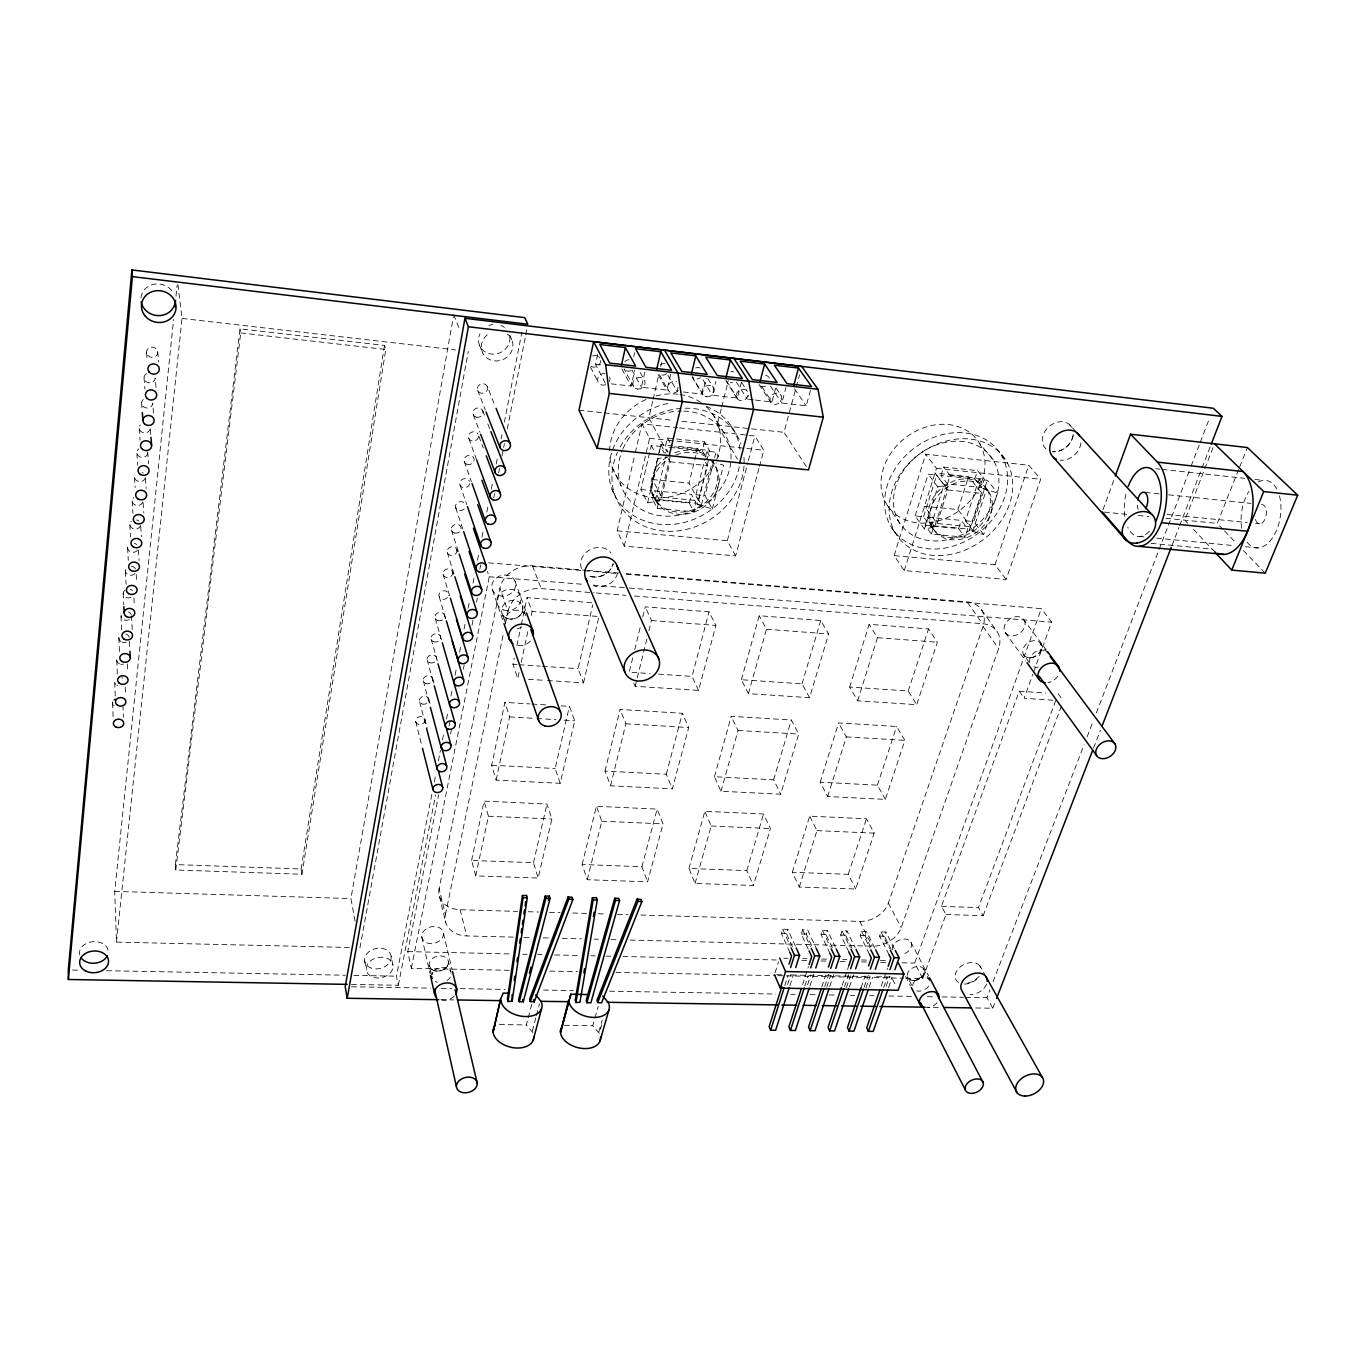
<?xml version="1.0" encoding="UTF-8"?>
<svg xmlns="http://www.w3.org/2000/svg" width="1366" height="1366" viewBox="0 0 1366 1366"><rect width="100%" height="100%" fill="white"/><g stroke="black" fill="none" stroke-linecap="round" stroke-linejoin="round"><path stroke-width="0.75" stroke-dasharray="5 3.75" d="M349.389 947.475L116.486 942.113L114.727 891.383L173.584 319.507M175.975 296.217L177.068 285.631M116.486 942.113L182.037 318.432L177.512 281.396M175.377 864.593L239.989 328.865L384.512 345.427L385.793 349.491L301.954 874.257L175.77 869.988L175.377 864.593L301.135 868.964L301.954 874.257M175.77 869.988L240.723 332.945L239.989 328.865M301.135 868.964L384.512 345.427M355.075 921.111L350.908 898.572L453.341 316.775M359.975 947.731L468.282 351.386M351.472 984.442L398.309 985.262L396.447 976.178L431.878 794.295M434.32 781.762L435.549 775.478M438.401 760.845L440.433 750.395M442.464 739.945L444.104 731.578M446.545 719.028L448.168 710.679M451.019 696.045L452.641 687.679M455.1 675.128L456.722 666.762M459.574 652.128L461.196 643.779M464.047 629.145L465.686 620.779M468.128 608.229L469.75 599.862M473.012 583.145L474.634 574.779M477.485 560.145L478.715 553.879M481.976 537.145L483.188 530.879M486.859 512.062L488.482 503.695M491.333 489.062L492.972 480.712M496.217 463.979L497.446 457.712M501.117 438.896L501.92 434.712M504.361 422.162L521.88 332.262M398.309 985.262L435.6 794.91M449.124 725.875L450.763 717.509M479.859 568.99L480.678 564.807M493.792 497.873L494.612 493.689M498.71 472.773L499.529 468.589M501.988 456.022L504.447 443.472M507.315 428.839L525.364 336.804M525.773 334.704L527.003 328.421M509.364 970.287L411.337 968.306L407.768 951.607L438.657 794.705M450.592 734.02L451.839 727.754M463.364 669.169L464.184 664.986M472.004 625.235L473.66 616.869M476.546 602.218L477.366 598.035M411.337 968.306L489.25 576.742L487.423 571.381M513.428 937.11L466.728 935.932A26.347 20.217 -15.4 0 1 445.436 914.639L439.118 888.498L499.956 588.319A28.157 24.076 -19.6 0 1 532.501 565.848L585.502 570.237M445.436 914.639L503.695 632.185M505.42 623.886L507.981 611.422L499.956 588.319M471.594 860.443L484.093 801.125L546.963 804.028L551.881 819.019L538.17 878.031L475.727 875.879L471.594 860.443L533.474 862.714L538.17 878.031M561.085 705.846L569.417 706.359L574.727 720.77L560.197 783.299L496.131 780.123L491.675 765.216L504.908 702.38L529.888 703.917M519.063 672.482L517.765 678.595L512.933 664.303L514.265 658.053M516.894 645.555L520.856 626.789M521.283 624.706L527.003 597.608L593.22 602.782M475.727 875.879L488.43 816.236L484.093 801.125M496.131 780.123L509.603 716.911L504.908 702.38M521.231 662.322L528.164 629.76M531.203 615.52L532.074 611.456L527.003 597.608M605.292 383.18L595.593 364.312L597.727 354.409M633.773 356.594L634.661 352.667M611.251 383.846L631.126 386.083L634.746 370.101M670.689 374.25L666.932 390.113L641.388 387.244L645.059 371.296M533.474 862.714L546.963 804.028M560.197 783.299L555.125 768.512L569.417 706.359M547.459 680.524L583.521 682.898L578.074 668.708L592.742 604.848M758.933 468.538L735.642 555.877L624.245 546.144L617.159 530.811L634.814 454.724M635.292 452.675L641.969 423.887L677.519 427.678M583.521 682.898L598.94 616.527L532.074 611.456M652.624 401.348L648.816 417.723L667.257 452.044M653.102 399.316L658.839 374.762M660.751 366.566L661.707 362.485M624.245 546.144L649.567 438.281L641.969 423.887M670.125 456.773L659.471 500.912L647.586 502.842L640.944 489.472L651.309 445.487L660.632 446.46L664.166 453.051M705.454 462.169L707.4 465.618L698.538 500.707L661.588 497.173L652.555 479.568L660.888 444.599L673.148 445.862M659.471 500.912L655.304 500.519L650.165 490.377L658.736 454.434M659.215 452.436L660.632 446.46M647.586 502.842L658.173 458.498L668.145 457.064M678.031 387.295L677.092 391.257L667.223 374.182M652.692 499.461L654.775 490.821L691.367 494.338L696.131 503.183L693.962 511.823L657.183 508.374L652.692 499.461L689.232 502.944L693.962 511.823M704.48 441.918L702.261 450.763L707.178 459.386L709.415 450.49L704.48 441.918L667.428 438.025L665.293 446.938L668.076 452.112M655.304 500.519L665.925 456.346M657.183 508.374L659.283 499.683L654.775 490.821M661.588 497.173L670.125 461.845L666.437 454.946M582.121 864.524L596.379 806.299L657.097 809.099L663.039 823.886L647.621 881.821L587.278 879.721L582.121 864.524L641.935 866.727L647.621 881.821M605.001 771.09L620.096 709.466L682.334 713.291L688.703 727.532L672.379 788.848L610.534 785.792L605.001 771.09L666.284 774.249L672.379 788.848M632.731 657.866L629.231 672.157L650.165 673.575M634.729 649.704L640.227 627.25M642.72 617.039L645.23 606.846L709.039 611.814L715.886 625.406L698.572 690.411L635.173 686.261L633.687 682.744M683.393 391.974L702.329 394.108L706.222 378.348M587.278 879.721L601.774 821.205L596.379 806.299M610.534 785.792L625.884 723.809L620.096 709.466M635.173 686.261L646.869 639.015M648.918 630.785L651.462 620.523L645.23 606.846M698.538 500.707L689.01 483.137L697.65 448.407L675.18 446.067M741.345 382.395L737.35 398.052L712.369 395.235L715.801 381.473M689.232 502.944L691.367 494.338M708.356 460.684L697.292 504.515L701.407 504.908L695.926 494.782L704.873 459.164M705.368 457.183L706.854 451.241L716.023 452.197L718.84 457.047M721.214 408.946L717.133 425.099L737.503 459.266M721.709 406.931L728.334 380.67M701.407 504.908L712.506 461.093M697.292 504.515L712.301 508.955L704.993 495.653L716.023 452.197M712.301 508.955L723.553 465.157L715.955 462.92M753.451 399.862L747.27 399.162L748.295 395.269M532.757 1032.594L526.371 1024.944L531.989 1003.481M735.642 555.877L727.327 540.68L747.868 462.647M748.397 460.598L754.886 435.959L679.602 427.899M641.935 866.727L657.097 809.099M666.284 774.249L682.334 713.291M698.572 690.411L692.05 676.409L709.039 611.814M532.33 1031.091L535.933 1017.414M536.462 1015.467L539.553 1003.754M755.5 400.101L771.961 401.946L775.581 388.337M759.479 466.506L763.816 450.251L754.886 435.959M810.448 390.352L806.213 405.804L781.796 403.055L785.945 387.534M806.299 466.489L783.999 432.322L795.678 389.139M796.241 387.09L799.588 374.745M688.976 868.469L704.856 811.302L763.526 814.016L770.407 828.599L753.4 885.475L695.072 883.461L688.976 868.469L746.792 870.603L753.4 885.475M714.452 776.742L731.237 716.313L791.324 720.002L798.683 734.054L780.686 794.192L720.975 791.255L714.452 776.742L773.651 779.798L780.686 794.192M741.396 679.739L759.189 615.725L820.744 620.523L828.616 633.961L809.56 697.667L748.397 693.672L741.396 679.739L802.03 683.82L809.56 697.667M695.072 883.461L711.208 826.003L704.856 811.302M720.975 791.255L738.05 730.469L731.237 716.313M748.397 693.672L766.497 629.248L759.189 615.725M599.315 1033.294L592.759 1025.712L594.398 1019.924M594.944 1017.994L598.223 1006.418M598.837 1031.808L602.15 1020.214M600.425 1029.418L602.645 1021.7M746.792 870.603L763.526 814.016M773.651 779.798L791.324 720.002M802.03 683.82L820.744 620.523M792.297 872.276L809.679 816.151L866.42 818.763L874.189 833.14L855.697 889.01L799.281 887.063L792.297 872.276L848.252 874.342L855.697 889.01M820.198 782.206L838.57 722.921L896.608 726.49L904.873 740.355L885.356 799.383L827.642 796.515L820.198 782.206L877.416 785.177L885.356 799.383M849.686 687.047L869.118 624.296L928.521 628.941L937.349 642.225L916.688 704.668L857.643 700.809L849.686 687.047L908.219 690.991L916.688 704.668M894.132 555.62L925.67 454.195L1028.769 465.225L1040.67 479.244L1006.144 579.491L904.275 570.595L894.132 555.62L994.977 564.67L1006.144 579.491M789.872 952.341L781.403 933.439L782.735 929.187L787.772 929.341L795.371 946.109M915.1 515.938L928.18 474.173L936.7 475.061L944.077 484.742L947.919 485.135L934.532 527.037L924.458 529.001L915.1 515.938L923.553 516.741L930.724 526.678L934.532 527.037M799.281 887.063L816.953 830.63L809.679 816.151M827.642 796.515L846.339 736.889L838.57 722.921M857.643 700.809L877.433 637.666L869.118 624.296M792.4 946.792L786.44 933.576L787.772 929.341M775.034 972.797L778.483 961.766M904.275 570.595L936.478 468.333L925.67 454.195M923.553 516.741L936.7 475.061M925.158 525.364L927.753 517.151L961.271 520.395L967.777 529.035L965.079 537.231L931.424 534.089L925.158 525.364L958.608 528.557L965.079 537.231M940.952 475.488L943.633 467.052L977.527 470.604L984.237 479.005L981.471 487.44L947.423 483.957L940.952 475.488L974.778 479.005L981.471 487.44M924.458 529.001L937.793 486.928L928.18 474.173M930.724 526.678L944.077 484.742M784.818 985.689L788.045 975.563M808.228 949.046L801.296 933.985L802.645 929.751L807.648 929.887L816.287 948.465M787.636 984.425L790.863 974.368M931.424 534.089L934.054 525.825L927.753 517.151M947.423 483.957L950.138 475.47L943.633 467.052M937.093 523.519L947.833 489.984L934.959 473.063L968.614 476.563L981.881 493.433L970.902 526.747L937.093 523.519L924.509 506.274L957.908 509.552L970.902 526.747M789.872 985.774L793.117 975.665M811.524 945.409L806.281 934.122L807.648 929.887M802.576 984.715L808.433 966.633M957.908 509.552L968.614 476.563M829.93 953.297L821.051 934.515L822.434 930.297L827.386 930.434L835.36 947.116M804.847 986.047L808.126 975.973M807.596 984.801L810.858 974.778M832.253 947.782L826.02 934.651L827.386 930.434M958.608 528.557L961.271 520.395M974.778 479.005L977.527 470.604M809.867 986.15L813.829 974.043M848.252 874.342L866.42 818.763M877.416 785.177L896.608 726.49M908.219 690.991L928.521 628.941M972.916 530.691L965.438 520.788L978.978 479.432L987.362 480.303L997.539 493.006L983.657 534.601L969.16 530.332L982.871 488.704L986.662 489.096L972.916 530.691L969.16 530.332M983.657 534.601L973.753 521.59L987.362 480.303M821.769 987.089L825.747 975.068M848.849 951.897L840.688 935.044L842.088 930.844L847.022 930.98L855.15 947.611M824.74 986.423L828.752 974.351M826.754 987.174L830.733 975.17M851.991 948.277L845.622 935.181L847.022 930.98M829.743 986.525L833.755 974.453M842.156 985.449L846.869 971.482M847.535 969.484L848.884 965.506M869.459 954.236L860.204 935.573L861.605 931.373L866.522 931.51L874.821 948.089M844.53 986.798L848.576 974.761M846.442 987.55L850.489 975.58M870.688 946.894L865.088 935.71L866.522 931.51M849.481 986.884L853.562 974.863M994.977 564.67L1028.769 465.225M640.859 915.015L859.863 921.418A24.212 17.758 -26.3 0 0 888.361 903.08L983.042 626.55A26.552 20.729 -33.8 0 0 967.06 601.911L623.647 573.413M861.075 987.823L865.173 975.887M889.044 954.714L879.584 936.103L881.019 931.919L885.885 932.056L894.371 948.585M864.166 987.157L868.298 975.17M865.993 987.908L870.108 975.973M891.093 949.25L884.451 936.222L885.885 932.056M869.1 987.259L872.55 977.271M630.204 940.064L872.242 946.177A24.588 17.843 -26.2 0 0 901.218 927.599L998.614 648.543A26.996 20.883 -33.5 0 0 982.53 623.716L967.06 601.911M881.241 986.184L887.473 968.34M883.7 987.516L887.183 977.561M886.124 986.286L889.607 976.383M888.583 987.618L892.083 977.663M905.743 978.261L922.784 978.602L914.725 963.098L1041.336 608.638L624.672 574.096M922.784 978.602L945.955 914.52L941.43 906.375L1019.207 691.213L1045.895 693.057M1053.015 700.212L1024.141 698.265L1032.833 674.223M1033.55 672.226L1051.649 622.162L1041.336 608.638M1102.96 509.877L1114.571 478.032M945.955 914.52L983.178 915.681L978.483 907.57L1056.738 697.889M983.178 915.681L1061.843 704.89M975.734 1007.971L992.775 1008.228L986.935 997.675L989.991 989.718M993.048 981.744L1084.075 744.777M1087.131 736.82L1093.261 720.889M1096.317 712.932L1158.266 551.625M1159.034 549.644L1190.401 467.992M1191.152 466.011L1199.57 444.104M1200.338 442.106L1209.525 418.218M992.775 1008.228L995.848 1000.288M1093.534 748.056L1100.45 730.178M1171.994 545.478L1178.909 527.6M1179.678 525.62L1201.209 470.006M1201.978 468.026L1210.447 446.17M1212.974 447.707L1184.851 520.156L1187.72 523.212M1223.065 529.445L1217.243 523.4L1238.894 468.948M1239.662 467.001L1247.397 447.553M979.234 976.383L974.197 981.112L964.208 984.066A13.916 9.75 -27.3 0 0 979.234 976.366M937.793 486.928L947.919 485.135M440.945 999.724L453.717 999.912M924.594 1007.186L939.501 1007.408M564.397 1025.303L592.759 1025.712M499.461 1024.534L526.371 1024.944M351.591 986.781L430.478 988.13M441.15 988.318L451.805 988.489M460.325 988.643L505.096 989.411M543.48 990.06L573.327 990.572M609.577 991.204L775.871 994.055M790.794 994.311L795.046 994.38M809.97 994.636L816.373 994.755M829.162 994.977L837.7 995.114M850.489 995.336L854.757 995.404M869.681 995.66L873.933 995.746M888.856 996.002L912.317 996.395M927.241 996.651L933.627 996.77M942.164 996.907L963.474 997.282M965.608 997.317L986.935 997.675M72.569 970.065L81.089 970.219M106.65 970.714L345.308 975.222M353.828 975.375L396.447 976.178M776.571 974.675L782.957 974.812M791.477 974.982L868.076 976.536M876.596 976.707L891.486 977.014L896.25 986.474M549.849 971.089L577.562 971.653M615.912 972.421L775.751 975.648M777.886 975.683L784.272 975.819M786.406 975.853L903.609 978.21M783.845 958.198L788.045 958.283M802.73 958.625L806.93 958.727M821.615 959.052L827.916 959.205M842.617 959.547L846.8 959.632M861.502 959.974L867.803 960.127M880.387 960.418L888.788 960.605M407.768 951.607L510.013 953.929M522.785 954.219L527.054 954.322M537.709 954.561L541.96 954.663M554.733 954.954L580.294 955.517M590.949 955.773L595.217 955.858M605.855 956.098L612.258 956.251M622.896 956.49L776.264 959.974M801.825 960.554L808.211 960.691M821 960.981L827.386 961.118M840.158 961.408L846.561 961.562M861.468 961.903L867.854 962.04M880.643 962.33L887.029 962.484M901.936 962.808L914.725 963.098M524.049 937.383L530.418 937.537M543.156 937.861L549.525 938.015M562.263 938.34L581.37 938.835M594.108 939.142L598.359 939.262M611.097 939.586L617.466 939.74M781.403 933.439L786.44 933.576M801.296 933.985L806.281 934.122M821.051 934.515L826.02 934.651M840.688 935.044L845.622 935.181M860.204 935.573L865.088 935.71M879.584 936.103L884.451 936.222M114.727 891.383L350.908 898.572M439.118 888.498A25.92 20.08 -15.2 0 0 460.12 909.722L517.526 911.395M528.164 911.72L538.785 912.027M549.422 912.334L560.06 912.642M572.815 913.017L587.687 913.461M598.325 913.769L606.828 914.008M617.466 914.332L628.104 914.639M941.43 906.375L978.483 907.57M488.43 816.236L551.881 819.019M601.774 821.205L663.039 823.886M711.208 826.003L770.407 828.599M816.953 830.63L874.189 833.14M491.675 765.216L555.125 768.512M509.603 716.911L534.806 718.396M536.906 718.533L555.808 719.643M564.209 720.138L574.727 720.77M625.884 723.809L688.703 727.532M738.05 730.469L798.683 734.054M846.339 736.889L904.873 740.355M531.955 704.053L546.52 704.941M528.369 679.278L545.341 680.388M512.933 664.303L517.151 664.593M519.251 664.73L540.253 666.147M542.353 666.301L578.074 668.708M658.549 674.138L692.05 676.409M651.462 620.523L715.886 625.406M766.497 629.248L828.616 633.961M877.433 637.666L937.349 642.225M489.25 576.742L584.75 584.46M593.237 585.143L627.199 587.875M629.316 588.046L1051.649 622.162M507.981 611.422A28.669 24.315 -19.7 0 1 541.158 588.592L594.193 592.827M596.327 592.981L626.038 595.354M634.524 596.02L982.53 623.716M587.619 570.425L621.53 573.225M488.618 562.826L616.168 573.396M617.159 530.811L727.327 540.68M1151.026 543.327L1212.103 549.166A44.088 24.503 -81.2 0 0 1216.184 552.462M659.283 499.683L696.131 503.183M934.054 525.825L967.777 529.035M1139.773 536.514L1143.991 536.923M1156.643 538.136L1234.744 545.683M1245.297 546.707L1257.966 547.937M640.944 489.472L650.165 490.377M695.926 494.782L704.993 495.653M965.438 520.788L973.753 521.59M652.555 479.568L689.01 483.137M1167.042 514.453L1247.26 522.546M1255.696 523.4L1259.913 523.827M1104.36 512.096L1127.65 514.419M1138.237 515.494L1148.84 516.553M1165.779 518.243L1217.243 523.4M670.125 461.845L707.4 465.618M947.833 489.984L981.881 493.433M674.172 446.836L709.415 450.49M950.138 475.47L984.237 479.005M669.391 447.365L702.261 450.763M649.567 438.281L674.958 440.945M677.075 441.167L744.777 448.253M746.895 448.475L763.816 450.251M936.478 468.333L1040.67 479.244M1145.374 492.409L1160.144 493.963M1168.596 494.834L1250.932 503.422M1155.756 468.692L1159.973 469.153M1162.09 469.375L1244.443 478.322M1254.995 479.466L1263.43 480.388M578.979 410.193L602.252 412.703M604.37 412.925L673.66 420.404M681.941 421.309L783.999 432.322M240.723 332.945L385.793 349.491M595.593 364.312L601.945 365.046M182.037 318.432L455.561 349.935M589.736 576.179C599.213 579.321 610.687 573.498 613.197 563.697A16.819 14.394 -23.6 0 1 589.719 576.162M982.871 488.704L997.539 493.006M958.505 982.513L956.542 980.771A13.916 9.75 -27.3 0 1 963.815 964.601A13.916 9.75 -27.3 0 1 981.078 968.187L979.951 965.916L984.835 974.658M1224.517 530.947L1236.145 543.019M1243.419 550.549L1265.223 573.174M1193.457 529.325L1212.103 549.166M1075.964 431.656L1069.578 424.672L1071.781 427.404M1001.193 454.878A65.875 53.257 -37.4 0 1 942.301 548.466A65.875 53.257 -37.4 0 1 894.85 469.119A65.875 53.257 -37.4 0 1 1001.193 454.878L1006.332 461.042A66.234 53.411 -37.3 0 1 946.997 555.006A66.234 53.411 -37.3 0 1 899.46 475.402A66.234 53.411 -37.3 0 1 1006.332 461.042M979.405 443.182A55.613 45.3 -37.7 0 1 930.126 522.632A55.613 45.3 -37.7 0 1 889.488 455.305A55.613 45.3 -37.7 0 1 979.405 443.182L993.338 460.171A56.45 45.641 -37.4 0 1 943.052 540.475A56.45 45.641 -37.4 0 1 902.175 472.602A56.45 45.641 -37.4 0 1 993.338 460.171M978.978 479.432L986.662 489.096M987.225 489.848A33.416 26.825 -37.1 0 1 957.6 537.299A33.416 26.825 -37.1 0 1 933.32 497.6A33.416 26.825 -37.1 0 1 987.225 489.848L988.933 491.982A33.484 26.842 -37.1 0 1 959.222 539.502A33.484 26.842 -37.1 0 1 934.925 499.768A33.484 26.842 -37.1 0 1 988.933 491.982M1024.039 620.044A11.304 8.691 -34.8 0 1 1013.879 635.719A11.304 8.691 -34.8 0 1 1005.854 622.964A11.304 8.691 -34.8 0 1 1024.039 620.044L1046.271 649.977M1047.568 653.102L1040.619 643.727C1045.246 652.794 1030.118 662.903 1023.697 654.826L1030.527 664.269M1058.223 693.894L1063.329 700.912M931.8 527.071L933.388 529.274M1005.171 632.492L1025.729 660.973M981.608 609.987L997.231 631.826M983.042 626.55L998.614 648.543M1019.207 691.213L1024.141 698.265M887.354 505.403L899.801 523.195M892.066 528.403L896.557 534.909M794.517 388.832L806.213 405.804M776.23 388.149L780.993 395.218A6.232 5.362 -36.7 0 1 775.888 404.387A6.232 5.362 -36.7 0 1 770.714 396.652A6.232 5.362 -36.7 0 1 780.993 395.218M770.441 386.066L781.796 403.055M761.869 386.646L771.961 401.946M759.035 384.495L770.748 402.304M741.636 382.531L747.339 391.393M736.411 382.139L747.27 399.162M726.61 381.012L737.35 398.052M737.059 398.513L725.841 380.67A6.147 5.379 -36.2 0 0 732.518 382.36M707.861 378.638L713.308 387.517M703.046 379.885L712.369 395.235M730.998 425.663L734.823 431.946M703.012 394.672L692.289 376.811A6.164 5.447 -35.1 0 0 700.451 377.75M692.101 377.033L702.329 394.108M712.625 413.932L722.973 431.212M706.854 451.241L710.627 457.815M714.111 464.03L712.864 461.862A34.457 29.745 -29.9 0 1 701.765 505.318A34.457 29.745 -29.9 0 1 655.97 500.639A34.457 29.745 -29.9 0 1 666.71 457.149M659.402 374.694L668.572 390.796M658.173 374.728L666.932 390.113M697.65 448.407L701.543 455.288M640.193 372.508L644.12 379.628M632.048 370.118L641.388 387.244M667.428 438.025L671.167 444.906M633.773 386.885L624.108 368.957A6.215 5.584 -32.2 0 0 625.133 369.998M621.923 368.957L631.126 386.083M660.888 444.599L665.515 453.222M651.309 445.487L654.246 451.07M910.849 942.113L928.607 975.939M929.785 980.754L923.433 968.682C928.163 977.185 911.703 985.518 907.451 976.895L912.898 987.533M888.361 903.08L901.218 927.599M905.556 976.297L910.388 985.74M881.019 931.919L889.454 948.465M590.59 367.249L597.881 381.592M652.504 494.065L653.648 496.302M859.863 921.418L872.242 946.177M861.605 931.373L869.886 947.97M842.088 930.844L850.181 947.475M612.31 467.65L621.035 485.733M822.434 930.297L830.34 946.98M612.036 489.284L615.161 495.909M802.645 929.751L810.38 946.484M782.735 929.187L790.299 945.989M509.774 335.182L511.994 340.202M479.466 345.154L482.249 351.933M487.372 386.715A5.208 4.764 -20.5 0 1 481.43 393.254A5.208 4.764 -20.5 0 1 478.629 385.502A5.208 4.764 -20.5 0 1 487.372 386.715L495.277 406.385M453.717 314.675L459.847 330.145M477.605 390.283L485.323 410.022M482.608 410.363L484.862 416.152M487.85 423.87L490.104 429.675M532.501 565.848L541.158 588.592M473.336 414.888L479.927 432.339M478.885 436.232L483.325 447.997M468.862 438.623L476.785 460.257M515.016 581.165L525.79 610.978M525.842 615.69L522.273 605.787C526.456 617.227 507.059 624.689 502.09 613.795L505.505 623.75A10.945 9.272 -18.7 0 1 510.764 611.712A10.945 9.272 -18.7 0 1 524.561 613.59M464.269 461.606L471.355 481.549M460.035 485.05L466.779 504.617M492.511 590.078L504.088 623.989M455.698 507.776L462.989 529.581M451.378 530.025L459.181 554.118M456.859 549.866A4.986 4.337 -15.9 0 1 450.541 555.381A4.986 4.337 -15.9 0 1 448.714 548.09A4.986 4.337 -15.9 0 1 456.859 549.866L458.173 553.93M447.211 552.376L454.246 574.71M452.744 572.115A4.952 4.286 -15.5 0 1 446.238 577.391A4.952 4.286 -15.5 0 1 444.735 570.1A4.952 4.286 -15.5 0 1 452.744 572.115L453.99 576.093M443.062 574.301L449.773 596.191M439.203 596.72L445.777 618.849M444.343 614.785L445.538 618.832M435.242 618.371L442.294 642.771M431.11 639.168L438.059 663.159M432.646 678.492L434.303 684.571M427.08 659.641L433.978 684.793M428.634 698.607L430.273 704.736M423.306 680.883L429.812 705.232M424.997 719.575A4.764 3.927 -13.8 0 1 418.594 724.339A4.764 3.927 -13.8 0 1 417.381 717.645A4.764 3.927 -13.8 0 1 424.997 719.575L427.148 727.805M419.635 701.851L426.021 726.405M415.657 721.47L421.94 746.229M460.12 909.722L466.728 935.932M439.459 896.438L445.76 922.613M443.421 933.115A10.996 8.384 -14.2 0 1 428.121 943.24A10.996 8.384 -14.2 0 1 426.294 928.778A10.996 8.384 -14.2 0 1 443.421 933.115L452.044 969.382M451.173 973.121L448.475 961.766A9.835 7.428 -14.4 0 0 433.176 957.976A9.835 7.428 -14.4 0 0 434.798 970.782C440.637 972.268 448.731 968.494 448.475 961.766A9.835 7.428 -14.4 0 1 434.798 970.782L430.956 968.767L429.163 965.301L431.297 974.812M421.821 937.025L429.983 973.446M391.12 956.183A13.455 10.194 -12.6 0 1 372.542 968.477A13.455 10.194 -12.6 0 1 369.981 950.992A13.455 10.194 -12.6 0 1 391.12 956.183L392.947 965.216A13.523 10.211 -12.7 0 1 374.267 977.578A13.523 10.211 -12.7 0 1 371.706 960.059A13.523 10.211 -12.7 0 1 392.947 965.216M364.654 960.998L366.344 970.082M157.688 351.677L158.678 362.161M156.048 387.5L155.195 378.006A5.601 5.02 7.9 0 1 146.811 382.121A5.601 5.02 7.9 0 1 146.828 373.413M153.504 412.976L152.685 403.329A5.549 4.969 6.7 0 1 144.916 407.597A5.549 4.969 6.7 0 1 143.293 399.418M146.572 352.838L147.272 361.239M150.328 429.505L150.806 435.395M144.028 377.699L144.933 389.105M147.682 451.856L148.604 463.791M141.586 402.868L142.166 410.603M145.445 478.356L146.196 488.447M139.212 428.48L140.066 440.262M143.106 502.739L143.823 512.967M136.89 453.341L137.693 465.311M140.732 526.405L141.432 536.787M134.5 477.383L135.149 487.491M138.41 549.917L139.093 560.419M132.143 500.912L132.895 513.223M136.19 574.42L136.702 582.923M129.855 524.544L130.573 537.009M133.936 597.796L134.431 606.316M131.477 615.742L132.246 629.453M127.601 547.715L128.284 560.333M129.411 641.32L129.821 649.243M125.416 571.415L126.099 584.204M127.294 663.876L127.704 671.867M123.179 593.117L123.76 604.762M125.194 687.047L125.57 695.123M121.011 616.186L121.642 629.914M122.923 705.112L123.469 717.355M118.876 637.768L119.491 651.633M116.742 660.154L117.322 674.172M114.693 682.266L115.273 696.421M112.575 702.875L113.122 717.167M1080.882 442.943A17.058 13.455 -40.9 0 1 1060.136 460.205M1046.014 448.885A16.938 13.404 -41.1 0 1 1049.293 426.346A16.938 13.404 -41.1 0 1 1071.764 427.387M581.489 568.512A16.819 14.394 -23.6 0 1 589.958 549.73A16.819 14.394 -23.6 0 1 610.909 552.837M986.576 984.101A14.001 9.767 -27.3 0 1 969.945 994.619M928.658 986.098A9.118 6.437 -26.3 0 1 923.262 990.282M921.025 990.948A9.118 6.437 -26.3 0 1 916.74 990.879M912.676 985.791A9.118 6.437 -26.3 0 1 917.269 979.029A9.118 6.437 -26.3 0 1 925.943 977.356M450.336 977.049A9.903 7.445 -14.5 0 1 447.126 980.412M437.427 982.205A9.903 7.445 -14.5 0 1 435.259 981.403M433.876 970.919A9.903 7.445 -14.5 0 1 443.045 967.265A9.903 7.445 -14.5 0 1 450.592 971.26M617.466 573.259A16.955 14.463 -23.5 0 1 593.817 585.843M521.744 626.909A10.945 9.272 -18.7 0 1 513.701 629.111M1038.365 667.086A10.194 7.735 -34.4 0 1 1033.738 666.762M1029.742 662.373A10.194 7.735 -34.4 0 1 1033.823 652.914A10.194 7.735 -34.4 0 1 1044.358 650.558M710.166 459.659A34.526 29.779 -29.9 0 1 706.563 504.788A34.526 29.779 -29.9 0 1 658.31 504.43A34.526 29.779 -29.9 0 1 667.872 459.335M675.897 455.049A34.526 29.779 -29.9 0 1 706.99 457.251M674.719 452.863A34.457 29.745 -29.9 0 1 707.383 456.227M683.683 411.064A58.192 50.542 -30.1 0 1 729.564 469.187A58.192 50.542 -30.1 0 1 658.19 515.375A58.192 50.542 -30.1 0 1 622.008 450.968M622.811 449.038A58.192 50.542 -30.1 0 1 681.566 411.012M706.41 406.812A57.287 50.098 -30.3 0 1 715.733 461.623M713.906 465.225A57.287 50.098 -30.3 0 1 652.846 497.617A57.287 50.098 -30.3 0 1 609.663 454.656M609.595 450.797A57.287 50.098 -30.3 0 1 648.799 398.274M655.987 395.918A57.287 50.098 -30.3 0 1 677.98 394.211M679.995 394.484A57.287 50.098 -30.3 0 1 701.97 403.209M743.941 457.337A68.283 59.165 -30 0 1 667.137 531.289A68.283 59.165 -30 0 1 617.432 452.334M620.215 446.784A68.283 59.165 -30 0 1 684.588 408.212A68.283 59.165 -30 0 1 741.038 444.001M706.29 406.385A67.89 58.977 -30.1 0 1 740.252 452.949M739.262 466.848A67.89 58.977 -30.1 0 1 667.957 524.629A67.89 58.977 -30.1 0 1 608.809 469.477A67.89 58.977 -30.1 0 1 670.74 402.953M134.944 573.515A5.31 4.525 1.3 0 1 127.516 574.386A5.31 4.525 1.3 0 1 126.406 568.051M131.29 566.292A5.31 4.525 1.3 0 1 135.558 569.024M130.692 597.557A5.276 4.457 0.8 0 1 125.04 590.095M130.248 589.327A5.276 4.457 0.8 0 1 132.485 590.658M147.733 453.119A5.481 4.832 4.8 0 1 139.759 456.842A5.481 4.832 4.8 0 1 138.751 448.833M142.832 501.903A5.413 4.696 3.2 0 1 135.029 504.925A5.413 4.696 3.2 0 1 133.561 497.548M113.959 705.863A5.123 4.183 -1.3 0 1 113.19 704.976M112.712 703.968A5.123 4.183 -1.3 0 1 112.797 701.8M129.104 619.669A5.242 4.405 0.3 0 1 121.113 615.042M128.626 612.036A5.242 4.405 0.3 0 1 131.238 614.615M126.287 642.054A5.208 4.354 -0.1 0 1 122.308 642.225M121.096 641.696A5.208 4.354 -0.1 0 1 119.781 635.651M125.843 634.029A5.208 4.354 -0.1 0 1 129.207 637.359M137.556 550.088A5.344 4.576 1.9 0 1 130.265 551.693A5.344 4.576 1.9 0 1 128.319 545.427M134.329 543.344A5.344 4.576 1.9 0 1 136.72 544.556M150.14 428.822A5.515 4.901 5.7 0 1 142.525 432.459A5.515 4.901 5.7 0 1 140.357 424.894M145.291 477.588A5.447 4.764 3.9 0 1 138.478 481.43A5.447 4.764 3.9 0 1 134.875 474.941M141.996 472.482A5.447 4.764 3.9 0 1 143.225 473.131M140.459 525.534A5.379 4.644 2.5 0 1 132.707 528.505A5.379 4.644 2.5 0 1 131.29 521.214M136.429 519.917A5.379 4.644 2.5 0 1 138.888 521.078M123.401 664.115A5.191 4.286 -0.6 0 1 120.72 664.2M119.457 663.808A5.191 4.286 -0.6 0 1 118.142 657.08M117.886 685.578A5.157 4.235 -1 0 1 116.725 685.049M115.751 684.281A5.157 4.235 -1 0 1 115.068 683.324M121.711 677.673A5.157 4.235 -1 0 1 122.889 678.219M447.485 597.591A4.935 4.235 -15.2 0 1 439.528 597.369A4.935 4.235 -15.2 0 1 443.079 590.846A4.935 4.235 -15.2 0 1 448.611 595.542M469.716 483.649A5.071 4.508 -17.3 0 1 462.254 487.286A5.071 4.508 -17.3 0 1 461.503 479.893A5.071 4.508 -17.3 0 1 469.477 481.327M478.561 436.642A5.14 4.627 -18.7 0 1 471.27 440.774A5.14 4.627 -18.7 0 1 469.972 433.278A5.14 4.627 -18.7 0 1 478.151 434.268M464.15 508.92A5.037 4.457 -16.8 0 1 456.244 508.784A5.037 4.457 -16.8 0 1 458.959 501.92A5.037 4.457 -16.8 0 1 465.465 505.608M79.774 954.988A14.394 10.808 -4.5 0 1 93.059 941.652A14.394 10.808 -4.5 0 1 108.221 952.785M140.954 297.822A17.246 15.777 12.4 0 1 155.143 284.06A17.246 15.777 12.4 0 1 173.704 293.707M507.367 334.072A15.999 14.787 -23.4 0 1 508.203 356.031A15.999 14.787 -23.4 0 1 484.93 356.219A15.999 14.787 -23.4 0 1 488.072 334.209M509.877 337.248A15.897 14.719 -23.4 0 1 491.436 354.067A15.897 14.719 -23.4 0 1 479.978 333.714M488.891 325.535A15.897 14.719 -23.4 0 1 492.921 324.493M500.963 325.467A15.897 14.719 -23.4 0 1 504.413 327.396M892.357 949.951A10.143 7.274 -26.4 0 1 900.672 939.586A10.143 7.274 -26.4 0 1 911.481 943.889A10.143 7.274 -26.4 0 1 903.148 954.236M530.469 641.064A12.584 10.604 -18.8 0 1 515.75 645.094M1057.779 676.255A11.713 8.828 -34.3 0 1 1048.012 682.624M937.059 1002.678A10.467 7.325 -26.3 0 1 927.856 1007.613M454.332 996.104A11.372 8.503 -14.6 0 1 441.064 999.946M747.987 395.611A6.249 5.43 -35.8 0 1 738.818 400.05A6.249 5.43 -35.8 0 1 738.699 390.778A6.249 5.43 -35.8 0 1 747.953 392.674M730.776 371.552A6.147 5.379 -36.2 0 1 733.747 371.911M765.523 375.428A6.13 5.31 -37.2 0 1 769.69 378.792M765.626 386.168A6.13 5.31 -37.2 0 1 759.974 385.519M600.647 360.556A6.249 5.652 -30.3 0 1 590.488 366.02M592.639 356.014A6.249 5.652 -30.3 0 1 597.301 355.98M598.615 356.714A6.249 5.652 -30.3 0 1 599.657 357.79M609.663 376.948A6.352 5.72 -30 0 1 609.287 381.438M605.684 384.666A6.352 5.72 -30 0 1 597.574 380.107A6.352 5.72 -30 0 1 605.053 373.43M631.024 370.681A6.215 5.584 -32.2 0 1 626.413 370.749M624.723 361.922A6.215 5.584 -32.2 0 1 628.906 359.668M678.185 390.659A6.301 5.584 -33.3 0 1 669.989 392.127A6.301 5.584 -33.3 0 1 668.64 384.58A6.301 5.584 -33.3 0 1 676.614 381.797M666.642 373.857A6.198 5.515 -33.8 0 1 659.385 373.942M660.256 364.842A6.198 5.515 -33.8 0 1 664.798 363.646M695.653 368.035A6.164 5.447 -35.1 0 1 700.177 367.983M1258.24 482.044A34.099 19.466 -81 0 1 1276.783 488.977M1279.43 495.773A34.099 19.466 -81 0 1 1271.575 539.126A34.099 19.466 -81 0 1 1246.065 540.714M1241.677 528.266A34.099 19.466 -81 0 1 1248.797 491.572M1149.318 531.289A34.782 18.014 -81.8 0 1 1127.787 527.327M1124.799 516.587A34.782 18.014 -81.8 0 1 1126.608 491.436M1261.484 504.532A9.733 5.566 -81 0 1 1266.419 512.062A9.733 5.566 -81 0 1 1261.928 523.11A9.733 5.566 -81 0 1 1255.439 519.353M1138.254 509.33A9.938 5.14 -81.8 0 1 1137.263 505.044M1073.215 434.542C1072.071 444.377 1062.543 452.453 1052.64 451.702A16.938 13.404 -41.1 0 0 1073.215 434.525M913.291 980.515A9.067 6.42 -26.3 0 0 924.219 970.15A9.067 6.42 -26.3 0 0 909.978 969.826A9.067 6.42 -26.3 0 0 913.291 980.515M1031.467 657.661A10.125 7.701 -34.5 0 0 1040.619 643.71A10.125 7.701 -34.5 0 0 1024.346 646.357A10.125 7.701 -34.5 0 0 1031.467 657.661M507.537 618.593A10.86 9.238 -18.6 0 0 522.837 608.109A10.86 9.238 -18.6 0 0 506.12 602.526A10.86 9.238 -18.6 0 0 507.537 618.593M147.716 355.28A5.635 5.088 9.2 0 0 157.346 354.289A5.635 5.088 9.2 0 0 151.319 347.169A5.635 5.088 9.2 0 0 147.716 355.28M454.724 533.082A5.02 4.405 -16.3 0 0 461.076 527.481A5.02 4.405 -16.3 0 0 452.863 525.688A5.02 4.405 -16.3 0 0 454.724 533.082M437.769 620.557A4.901 4.183 -14.9 0 0 444.616 615.844A4.901 4.183 -14.9 0 0 436.966 613.334A4.901 4.183 -14.9 0 0 437.769 620.557M429.863 662.783A4.849 4.081 -14.4 0 0 436.642 658.156A4.849 4.081 -14.4 0 0 429.078 655.748A4.849 4.081 -14.4 0 0 429.863 662.783M476.205 417.176A5.174 4.696 -19.6 0 0 483.001 411.507A5.174 4.696 -19.6 0 0 474.685 409.168A5.174 4.696 -19.6 0 0 476.205 417.176M433.261 641.593A4.866 4.132 -14.6 0 0 440.62 637.649A4.866 4.132 -14.6 0 0 433.5 634.353A4.866 4.132 -14.6 0 0 433.261 641.593M425.372 683.29A4.815 4.03 -14.2 0 0 432.749 679.551A4.815 4.03 -14.2 0 0 425.799 676.221A4.815 4.03 -14.2 0 0 425.372 683.29M466.711 464.167A5.105 4.576 -18 0 0 474.156 459.505A5.105 4.576 -18 0 0 466.438 456.193A5.105 4.576 -18 0 0 466.711 464.167M422.009 703.985A4.798 3.978 -14 0 0 428.873 699.614A4.798 3.978 -14 0 0 421.496 697.087A4.798 3.978 -14 0 0 422.009 703.985M503.593 609.987A12.243 10.45 -18.5 0 0 520.839 598.171A12.243 10.45 -18.5 0 0 501.988 591.82A12.243 10.45 -18.5 0 0 503.593 609.987M498.607 595.508A12.106 10.382 -18.4 0 0 515.665 583.794A12.106 10.382 -18.4 0 0 496.985 577.459A12.106 10.382 -18.4 0 0 498.607 595.508M637.598 389.054A6.318 5.652 -31.8 0 0 644.803 380.943A6.318 5.652 -31.8 0 0 634.422 379.748A6.318 5.652 -31.8 0 0 637.598 389.054M706.717 396.806A6.267 5.515 -34.7 0 0 713.94 388.798A6.267 5.515 -34.7 0 0 703.78 387.637A6.267 5.515 -34.7 0 0 706.717 396.806"/><path stroke-width="1.5" d="M131.887 269.939L132.4 276.615L527.822 324.237L524.732 317.629L131.887 269.939L68.3 969.98L68.351 979.49L347.203 984.374M68.351 979.49L132.4 276.615M174.882 306.804L175.548 300.452M522.393 895.567L507.418 999.195L508.05 1001.466L512.13 1001.278L527.293 897.633L526.61 895.43L522.393 895.567L523.076 897.769L508.05 1001.466M512.096 994.858L512.13 1001.278M514.214 980.361L514.828 976.212M516.946 961.715L517.543 957.566M519.661 943.069L520.258 938.92M521.18 932.705L521.778 928.573M522.375 924.423L522.99 920.291M523.895 914.076L524.493 909.927M525.107 905.778L525.705 901.645M592.4 897.786L575.223 1000.253L575.94 1002.507L579.952 1002.32L597.301 899.835L596.532 897.65L592.4 897.786L593.168 899.972L575.94 1002.507M583.811 972.899L584.528 968.716M593.356 916.466L594.056 912.283M1211.215 444.189L1221.989 416.391L1213.35 408.263L464.952 318.312L345.205 986.662L347.186 998.273L438.81 999.69M347.186 998.273L468.384 326.747L464.952 318.312M593.629 341.773L578.979 410.193L597.164 448.287L808.518 469.904L823.305 417.176L817.944 389.242L801.808 366.532L593.629 341.773L605.633 364.705L609.304 393.408L597.164 448.287M621.445 365.268L625.389 347.527L599.862 344.505L609.697 363.1L635.651 366.105L625.389 347.527M656.687 369.349L660.785 351.728L635.549 348.723L645.964 367.3L671.611 370.271L660.785 351.728M669.203 455.663L682.266 401.519L678.014 373.072L664.559 350.208M691.555 373.379L695.789 355.877L670.826 352.906L681.822 371.467L707.178 374.404L695.789 355.877M533.782 1036.487A20.729 13.37 14 0 1 514.436 1047.859A20.729 13.37 14 0 1 493.109 1032.047L500.605 999.092L503.217 993.099L509.484 993.219M493.109 1032.047L500.605 999.092M726.029 377.375L730.4 359.975L705.71 357.055L717.27 375.565L742.353 378.467L730.4 359.975M545.222 896.011L518.653 999.434L519.302 1001.688L523.315 1001.773L550.071 898.367L549.354 896.164L545.222 896.011L545.922 898.213L519.302 1001.688M529.462 973.155L531.033 967.077M548.312 900.211L549.354 896.164M760.128 381.319L764.636 364.039L740.218 361.153L752.325 379.628L777.134 382.497L764.636 364.039M739.638 462.869L753.588 409.441L748.773 381.251L733.935 358.455M533.201 1040.209L541.499 1008.876M793.851 385.229L798.495 368.052L774.351 365.2L786.987 383.641L811.524 386.493L798.495 368.052M600.477 1037.153A20.507 13.079 15.7 0 1 582.018 1048.405A20.507 13.079 15.7 0 1 560.504 1032.747L570.851 994.226L587.209 994.55M562.894 1023.322L568.734 1001.978M569.793 998.102L570.851 994.226M560.504 1032.747L568.546 1000.151M614.717 898.23L586.202 1000.493L586.936 1002.729L590.88 1002.798L619.566 900.553L618.764 898.367L614.717 898.23L615.52 900.399L586.936 1002.729M600.067 1040.824L608.963 1009.85M898.145 962.688L903.933 973.992L898.145 990.265L780.293 988.13L785.552 971.533L779.644 958.095M781.95 986.354L769.143 1026.669L770.629 1030.22L775.632 1030.288L789.224 987.806M789.002 964.174L791.563 956.115L789.872 952.341M770.629 1030.22L784.169 987.703M790.624 967.452L794.483 955.312L791.136 947.85M795.695 967.572L799.588 955.432L796.207 947.97M801.279 988.728L788.899 1026.908L790.419 1030.442L795.388 1030.51L809.218 988.164M809.082 964.618L811.694 956.576L809.099 950.941M790.419 1030.442L804.181 988.079M810.738 967.896L814.682 955.79L811.25 948.346M815.792 967.999L819.754 955.91L816.287 948.465M821.103 989.086L808.535 1027.147L810.089 1030.664L815.024 1030.732L829.077 988.523M828.394 967.06L831.689 957.054L829.93 953.297M810.089 1030.664L824.074 988.438M830.75 968.323L834.746 956.251L831.228 948.841M835.77 968.426L839.783 956.371L836.231 948.96M841.49 987.447L828.052 1027.369L829.64 1030.886L834.541 1030.954L848.798 988.882M848.884 965.506L851.564 957.515L848.849 951.897M829.64 1030.886L843.846 988.796M850.608 968.75L854.672 956.729L851.069 949.336M855.594 968.853L859.675 956.849L856.055 949.455M861.075 987.823L847.432 1027.608L849.054 1031.108L853.921 1031.176L868.417 989.24M868.588 965.933L871.32 957.976L869.459 954.236M849.054 1031.108L863.483 989.155M870.347 969.177L874.479 957.19L870.808 949.814M875.299 969.279L879.448 957.31L875.743 949.933M879.858 990.162L866.693 1027.83L868.349 1031.33L873.198 1031.381L887.9 989.599M888.156 966.36L890.922 958.437L889.044 954.714M868.349 1031.33L882.999 989.513M889.966 969.604L894.149 957.651L890.393 950.292M894.884 969.706L899.084 957.771L895.311 950.429M1115.305 476.034L1130.536 434.217L1247.397 447.553L1297.7 495.192L1265.223 573.174L1231.756 570.083L1214.903 552.154M568.119 896.881L529.632 999.246L530.298 1001.517L534.208 1001.876L572.866 899.528L572.132 897.325L568.119 896.881L568.854 899.067L530.298 1001.517M560.06 1031.262L562.365 1025.268M996.617 998.29L1092.766 750.036M1101.986 726.217L1171.208 547.459M637.119 899.067L596.959 1000.305L597.71 1002.559L601.535 1002.917L641.849 901.697L641.03 899.511L637.119 899.067L637.939 901.253L597.71 1002.559M1231.756 570.083L1263.687 491.555L1214.494 443.796M492.699 1030.545L495.329 1024.483M593.168 899.972L597.301 899.835M523.076 897.769L527.293 897.633M457.986 999.98L500.605 1000.646M501.015 1000.578A20.934 13.216 14.1 0 0 525.483 1016.543A20.934 13.216 14.1 0 0 541.021 1001.329L568.785 1001.688M607.136 1002.285L777.578 1004.915M781.847 1004.983L796.754 1005.205M803.14 1005.308L815.929 1005.496M822.315 1005.598L837.238 1005.837M841.49 1005.888L856.414 1006.127M860.665 1006.196L875.589 1006.418M879.841 1006.486L924.594 1007.186M943.769 1007.476L971.465 1007.903M785.552 971.533L903.933 973.992M794.483 955.312L799.588 955.432M814.682 955.79L819.754 955.91M834.746 956.251L839.783 956.371M854.672 956.729L859.675 956.849M874.479 957.19L879.448 957.31M894.149 957.651L899.084 957.771M615.52 900.399L619.566 900.553M545.922 898.213L550.071 898.367M1138.988 546.349L1223.902 554.408M1161.424 522.683L1247.551 531.254M1263.687 491.555L1297.7 495.192M1130.536 434.217L1157.429 462.135L1243.06 471.543A44.088 24.503 -81.2 0 1 1249.548 525.637A44.088 24.503 -81.2 0 1 1217.652 553.213M609.304 393.408L823.305 417.176M637.939 901.253L641.849 901.697M568.854 899.067L572.866 899.528M605.633 364.705L817.944 389.242M468.384 326.747L1221.989 416.391M602.748 996.053L608.177 1002.371A20.712 12.943 15.7 0 1 593.612 1017.431A20.712 12.943 15.7 0 1 569.024 1001.637M535.745 994.96L541.021 1001.329M1077.245 433.056L1151.897 514.521M1102.225 511.874L1127.855 541.107A44.719 23.154 -81.8 0 0 1161.595 522.256A44.719 23.154 -81.8 0 0 1157.429 462.135M1053.476 457.422L1126.045 540.287M1047.5 651.633L1058.616 666.591M1050.112 656.517L1114.963 743.872A10.894 7.923 -33.5 0 1 1104.855 758.523A10.894 7.923 -33.5 0 1 1097.598 746.878A10.894 7.923 -33.5 0 1 1114.963 743.872M1039.27 676.341L1096.676 755.671M1026.942 662.647L1039.031 679.414M985.808 976.417L1042.241 1077.193M1017.141 1092.817L962.262 991.323A14.001 9.767 -27.3 0 1 971.26 974.351A14.001 9.767 -27.3 0 1 987.208 981.3M929.597 977.817L938.493 994.721M935.915 992.467L983.196 1082.589A9.682 6.506 -26.1 0 1 971.38 1093.398A9.682 6.506 -26.1 0 1 968.135 1082.521A9.682 6.506 -26.1 0 1 983.196 1082.589M920.667 1002.678L965.284 1089.778M911.361 987.618L920.052 1004.608M617.039 565.695L658.771 658.839A18.219 15.009 -23.5 0 1 637.871 680.985A18.219 15.009 -23.5 0 1 628.787 656.636A18.219 15.009 -23.5 0 1 658.771 658.839M774.454 974.624L780.293 988.13M585.536 578.194L624.911 672.277M496.063 408.349L510.286 443.762A5.481 4.918 -20.9 0 1 504.003 450.592A5.481 4.918 -20.9 0 1 501.117 442.584A5.481 4.918 -20.9 0 1 510.286 443.762M486.091 412.003L499.99 447.536M490.855 431.605L505.113 468.299M480.661 434.286L495.346 473.063M486.262 455.834L500.28 493.092M476.785 460.257L490.479 497.651M481.908 480.217L495.687 518.004M526.491 612.907L532.774 630.289M530.811 629.487L560.606 712.198M472.055 483.547L485.511 521.453M477.741 504.737L490.838 541.807M467.445 506.581L480.917 545.734M473.37 528.181L486.245 565.746M510.935 639.612L538.75 720.889M504.088 623.989L509.398 639.561M463.637 531.562L476.222 569.229M469.067 551.505L481.737 589.549A5.276 4.525 -17 0 1 475.044 595.371A5.276 4.525 -17 0 1 473.131 587.756A5.276 4.525 -17 0 1 481.737 589.549M459.181 554.118L471.543 592.246M464.73 574.181L477.178 612.668A5.242 4.474 -16.5 0 1 470.502 618.405A5.242 4.474 -16.5 0 1 468.64 610.892A5.242 4.474 -16.5 0 1 477.178 612.668M454.878 576.742L467.035 615.332M460.222 595.935L472.704 635.634A5.208 4.405 -16.2 0 1 465.857 641.115A5.208 4.405 -16.2 0 1 464.32 633.636A5.208 4.405 -16.2 0 1 472.704 635.634M450.37 598.171L462.545 637.973M456.415 619.43L468.06 657.541M446.375 620.847L458.344 661.093M452.163 641.132L463.62 679.653M533.543 999.622L534.208 1001.876M442.294 642.771L459.471 702.107M522.666 999.502L523.315 1001.773M438.042 663.808L449.619 704.856M449.926 705.249L455.015 723.28M446.545 729.085L450.985 745.273A5.054 4.132 -14.8 0 1 444.531 750.634A5.054 4.132 -14.8 0 1 442.755 743.702A5.054 4.132 -14.8 0 1 450.985 745.273M434.251 685.766L445.572 727.002M441.747 747.595L446.665 765.95M430.358 707.246L441.201 747.817M438.435 771.039L442.738 787.516A5.003 4.013 -14.4 0 1 436.027 792.468A5.003 4.013 -14.4 0 1 434.781 785.604A5.003 4.013 -14.4 0 1 442.738 787.516M426.568 728.454L437.222 769.382M422.47 748.295L432.954 789.548M452.522 971.397L456.842 989.53M455.1 989.718L477.195 1082.982A10.569 7.598 -15.2 0 1 462.476 1092.527A10.569 7.598 -15.2 0 1 460.871 1079.379A10.569 7.598 -15.2 0 1 477.195 1082.982M434.525 989.206L456.5 1086.995M430.427 975.478L434.508 993.68M150.96 437.359L151.609 445.196M142.32 412.532L142.901 420.267M129.924 651.206L130.248 657.148M123.862 606.692L124.152 612.514M1056.499 459.283A17.058 13.455 -40.9 0 1 1055.184 436.249A17.058 13.455 -40.9 0 1 1079.447 435.771M432.305 978.551A9.903 7.445 -14.5 0 1 431.724 976.707M431.793 974.726A9.903 7.445 -14.5 0 1 432.527 972.746M587.414 581.438A16.955 14.463 -23.5 0 1 596.088 558.352A16.955 14.463 -23.5 0 1 617.808 569.383M927.685 978.107A9.118 6.437 -26.3 0 1 928.982 979.268M114.198 699.938A5.123 4.183 -1.3 0 1 115.29 699.29M175.172 301.835A17.246 15.777 12.4 0 1 158.78 315.614A17.246 15.777 12.4 0 1 141.159 301.971M107.436 955.568A14.394 10.808 -4.5 0 1 94.698 963.218A14.394 10.808 -4.5 0 1 80.97 957.634M1045.246 682.778A11.713 8.828 -34.3 0 1 1038.28 673.096A11.713 8.828 -34.3 0 1 1050.574 663.193A11.713 8.828 -34.3 0 1 1059.657 671.184M513.035 643.813A12.584 10.604 -18.8 0 1 510.406 630.392A12.584 10.604 -18.8 0 1 525.449 624.416A12.584 10.604 -18.8 0 1 533.235 635.805M923.143 1007.118A10.467 7.325 -26.3 0 1 920.496 997.983A10.467 7.325 -26.3 0 1 932.363 991.614A10.467 7.325 -26.3 0 1 939.091 998.563M436.574 997.624A11.372 8.503 -14.6 0 1 437.649 986.457A11.372 8.503 -14.6 0 1 452.026 983.776A11.372 8.503 -14.6 0 1 455.868 994.038M1128.196 486.484A34.782 18.014 -81.8 0 1 1155.209 472.414A34.782 18.014 -81.8 0 1 1155.499 521.949M1137.656 499.973A9.938 5.14 -81.8 0 1 1145.801 493.28A9.938 5.14 -81.8 0 1 1145.63 508.698M1137.161 543.002A18.321 13.916 -39.3 0 0 1154.185 517.373A18.321 13.916 -39.3 0 0 1125.447 521.727A18.321 13.916 -39.3 0 0 1137.161 543.002M544.556 725.841A11.765 9.63 -19.2 0 0 561.187 714.657A11.765 9.63 -19.2 0 0 543.258 709.039A11.765 9.63 -19.2 0 0 544.556 725.841M128.541 593.595A5.396 4.559 0.7 0 0 137.112 590.488A5.396 4.559 0.7 0 0 129.633 585.741A5.396 4.559 0.7 0 0 128.541 593.595M147.033 398.428A5.686 5.088 6.9 0 0 156.544 396.396A5.686 5.088 6.9 0 0 149.611 389.976A5.686 5.088 6.9 0 0 147.033 398.428M126.423 616.595A5.362 4.508 0.2 0 0 134.824 613.3A5.362 4.508 0.2 0 0 127.209 608.809A5.362 4.508 0.2 0 0 126.423 616.595M115.803 726.985A5.191 4.218 -1.7 0 0 123.743 723.468A5.191 4.218 -1.7 0 0 116.11 719.66A5.191 4.218 -1.7 0 0 115.803 726.985M140.391 474.48A5.566 4.883 4 0 0 149.116 471.048A5.566 4.883 4 0 0 141.227 466.062A5.566 4.883 4 0 0 140.391 474.48M135.029 522.683A5.498 4.747 2.5 0 0 144.113 520.361A5.498 4.747 2.5 0 0 137.129 514.692A5.498 4.747 2.5 0 0 135.029 522.683M123.674 638.861A5.327 4.439 -0.2 0 0 132.451 636.488A5.327 4.439 -0.2 0 0 125.604 631.331A5.327 4.439 -0.2 0 0 123.674 638.861M149.133 372.115A5.72 5.157 8.1 0 0 158.934 371.091A5.72 5.157 8.1 0 0 152.804 363.902A5.72 5.157 8.1 0 0 149.133 372.115M122.001 661.537A5.293 4.388 -0.6 0 0 130.299 658.292A5.293 4.388 -0.6 0 0 122.786 653.972A5.293 4.388 -0.6 0 0 122.001 661.537M144.472 423.87A5.652 5.02 5.8 0 0 153.948 421.992A5.652 5.02 5.8 0 0 147.186 415.571A5.652 5.02 5.8 0 0 144.472 423.87M130.214 569.929A5.43 4.627 1.3 0 0 139.298 567.932A5.43 4.627 1.3 0 0 132.673 562.211A5.43 4.627 1.3 0 0 130.214 569.929M142.576 449.482A5.601 4.952 4.9 0 0 151.592 446.494A5.601 4.952 4.9 0 0 143.976 441.03A5.601 4.952 4.9 0 0 142.576 449.482M132.673 546.52A5.464 4.696 1.9 0 0 141.705 544.231A5.464 4.696 1.9 0 0 134.807 538.614A5.464 4.696 1.9 0 0 132.673 546.52M137.761 498.812A5.532 4.815 3.2 0 0 146.64 495.773A5.532 4.815 3.2 0 0 139.059 490.565A5.532 4.815 3.2 0 0 137.761 498.812M119.235 683.188A5.259 4.337 -1 0 0 127.96 681.002A5.259 4.337 -1 0 0 121.335 675.88A5.259 4.337 -1 0 0 119.235 683.188M117.544 705.283A5.225 4.269 -1.4 0 0 125.877 702.295A5.225 4.269 -1.4 0 0 118.637 697.924A5.225 4.269 -1.4 0 0 117.544 705.283M460.905 663.415A5.174 4.354 -15.9 0 0 468.316 658.651A5.174 4.354 -15.9 0 0 460.393 655.868A5.174 4.354 -15.9 0 0 460.905 663.415M456.705 685.647A5.14 4.286 -15.6 0 0 463.911 680.729A5.14 4.286 -15.6 0 0 455.92 678.219A5.14 4.286 -15.6 0 0 456.705 685.647M483.632 548.176A5.344 4.644 -17.9 0 0 491.145 542.985A5.344 4.644 -17.9 0 0 482.864 540.116A5.344 4.644 -17.9 0 0 483.632 548.176M448.185 729.154A5.088 4.183 -15 0 0 455.305 724.339A5.088 4.183 -15 0 0 447.382 721.931A5.088 4.183 -15 0 0 448.185 729.154M498.351 475.402A5.447 4.849 -20 0 0 505.522 469.494A5.447 4.849 -20 0 0 496.797 467.121A5.447 4.849 -20 0 0 498.351 475.402M451.856 707.332A5.123 4.235 -15.3 0 0 459.591 703.2A5.123 4.235 -15.3 0 0 452.163 699.887A5.123 4.235 -15.3 0 0 451.856 707.332M493.433 500.007A5.413 4.781 -19.2 0 0 500.656 494.27A5.413 4.781 -19.2 0 0 492.05 491.811A5.413 4.781 -19.2 0 0 493.433 500.007M488.072 524.1A5.379 4.713 -18.5 0 0 495.909 519.217A5.379 4.713 -18.5 0 0 487.816 515.853A5.379 4.713 -18.5 0 0 488.072 524.1M478.783 571.773A5.31 4.593 -17.4 0 0 486.467 566.924A5.31 4.593 -17.4 0 0 478.424 563.765A5.31 4.593 -17.4 0 0 478.783 571.773M439.715 771.534A5.037 4.081 -14.6 0 0 446.904 766.992A5.037 4.081 -14.6 0 0 439.203 764.465A5.037 4.081 -14.6 0 0 439.715 771.534M85.904 971.106A14.48 10.843 -4.7 0 0 108.495 962.193A14.48 10.843 -4.7 0 0 87.851 952.29A14.48 10.843 -4.7 0 0 85.904 971.106M145.428 316.297A17.348 15.863 11.8 0 0 174.968 312.66A17.348 15.863 11.8 0 0 155.861 290.787A17.348 15.863 11.8 0 0 145.428 316.297M1025.081 1096.061A14.855 9.869 -27 0 0 1043.385 1079.499A14.855 9.869 -27 0 0 1020.522 1079.362A14.855 9.869 -27 0 0 1025.081 1096.061"/></g></svg>
